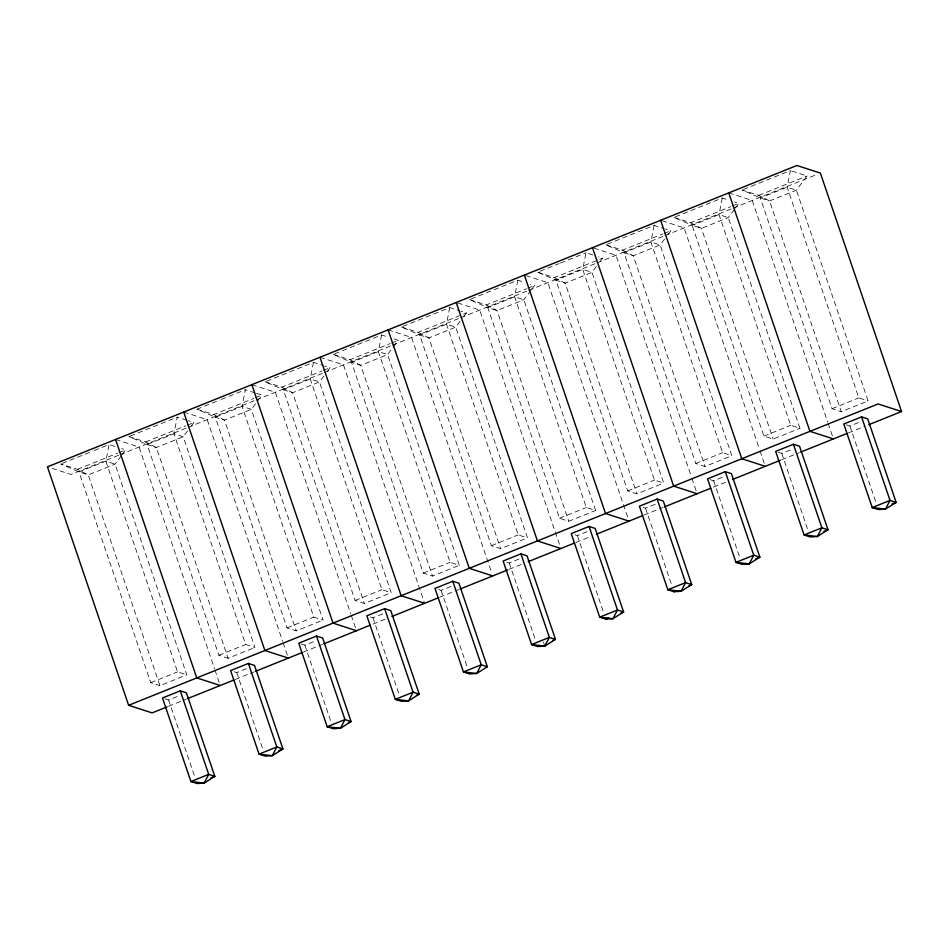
<?xml version="1.0" encoding="UTF-8"?>
<svg xmlns="http://www.w3.org/2000/svg" width="949" height="949" viewBox="0 0 949 949"><rect width="100%" height="100%" fill="white"/><g stroke="black" fill="none" stroke-linecap="round" stroke-linejoin="round"><path stroke-width="0.71" stroke-dasharray="4.75 3.56" d="M186.917 420.288L177.214 417.157L173.952 433.752L245.684 644.478L254.937 647.467L183.193 436.742L173.952 433.752L147.131 444.547L128.922 436.576L145.565 441.949L156.371 447.525L228.116 658.25L254.937 647.467M255.044 392.898L245.34 389.766L242.078 406.362L313.822 617.087L323.063 620.077L251.331 409.339L242.078 406.362L215.257 417.145L197.06 409.173L219.86 400.003M313.467 362.364L310.216 378.959L381.949 589.685L391.202 592.674L319.457 381.949L310.216 378.959L283.395 389.754L265.186 381.783L313.467 362.364L323.182 365.495M381.605 334.973L378.343 351.569L450.087 562.294L459.328 565.284L387.595 354.546L378.343 351.569L351.521 362.352L333.324 354.38L381.605 334.973L388.532 337.203M449.731 307.571L446.481 324.167L518.213 534.904L527.454 537.881L455.722 327.156L446.481 324.167L419.648 334.961L401.451 326.99L449.731 307.571L459.435 310.703M517.869 280.18L514.607 296.776L586.34 507.501L595.592 510.491L523.848 299.765L514.607 296.776L487.786 307.559L469.577 299.587L517.869 280.18L524.797 282.411M592.923 255.02L585.996 252.778L582.733 269.374L654.478 480.111L663.719 483.088L591.986 272.363L582.733 269.374L555.912 280.169L537.715 272.197L559.175 263.561M654.122 225.388L650.872 241.983L722.604 452.709L731.857 455.698L660.113 244.972L650.872 241.983L624.051 252.766L605.842 244.795L654.122 225.388L663.837 228.519M722.26 197.985L718.998 214.581L790.742 425.318L799.983 428.296L728.251 217.57L718.998 214.581L692.177 225.376L673.98 217.404L722.26 197.985L729.188 200.227M121.282 455.852L115.066 464.132L88.245 474.927L78.992 471.938L60.795 463.966L77.438 469.34L88.245 474.927L159.978 685.653L186.799 674.869L115.066 464.132L105.825 461.155L78.992 471.938L150.737 682.663L159.978 685.653M122.172 454.666L125.719 449.921L121.555 448.58M187.629 430.822L183.193 436.742L156.371 447.525L147.131 444.547L218.863 655.273L228.116 658.25M191.188 426.077L193.845 422.53L188.305 420.739M256.432 393.337L261.983 395.128L251.331 409.339L224.51 420.134L215.257 417.145L287.001 627.87L296.242 630.86L323.063 620.077M323.894 376.029L319.457 381.949L292.636 392.732L283.395 389.754L355.128 600.48L364.369 603.457L391.202 592.674M327.452 371.284L330.11 367.738L324.558 365.946M394.084 338.995L398.236 340.335L387.595 354.546L360.762 365.341L351.521 362.352L423.254 573.077L432.507 576.067L459.328 565.284M460.158 321.237L455.722 327.156L428.901 337.939L419.648 334.961L491.392 545.687L500.633 548.664L527.454 537.881M463.705 316.503L466.374 312.945L460.823 311.153M530.954 290.287L523.848 299.765L497.027 310.548L487.786 307.559L559.519 518.284L568.771 521.274L595.592 510.491M531.843 289.101L534.501 285.554L530.349 284.202M596.423 266.444L591.986 272.363L565.165 283.146L555.912 280.169L627.657 490.894L636.898 493.871L663.719 483.088M599.97 261.71L602.639 258.152L598.475 256.811M664.549 239.041L660.113 244.972L633.291 255.756L624.051 252.766L695.783 463.492L705.024 466.481L731.857 455.698M668.108 234.308L670.765 230.761L665.225 228.97M734.455 209.278L728.251 217.57L701.418 228.353L692.177 225.376L763.921 436.101L773.162 439.079L799.983 428.296M735.345 208.092L738.903 203.359L734.74 202.018M791.774 171.034L807.03 175.968L796.377 190.18L769.556 200.963L760.315 197.973L742.106 190.002L758.749 195.375L769.556 200.963L841.289 411.688L868.11 400.905L796.377 190.18L787.136 187.19L760.315 197.973L832.048 408.699L841.289 411.688M62.136 463.432L92.978 451.024M94.319 450.49L109.076 444.547L105.825 461.155L177.558 671.88L186.799 674.869M130.262 436.03L177.214 417.157M221.2 399.47L245.34 389.766M560.515 263.027L585.996 252.778M743.447 189.468L790.387 170.595L787.136 187.19L858.869 397.916L868.11 400.905M77.438 469.34L117.664 453.159M119.016 452.626L125.719 449.921M145.565 441.949L185.802 425.769M187.143 425.223L193.845 422.53M197.06 409.173L213.703 414.547L253.929 398.366M255.269 397.833L261.983 395.128M265.186 381.783L281.829 387.156L322.067 370.976M323.407 370.43L330.11 367.738M333.324 354.38L349.956 359.754L390.193 343.574M391.534 343.04L398.236 340.335M401.451 326.99L418.094 332.364L466.374 312.945M469.577 299.587L486.22 304.961L526.458 288.781M527.798 288.247L534.501 285.554M537.715 272.197L554.358 277.571L602.639 258.152M605.842 244.795L622.485 250.168L662.722 233.988M664.063 233.454L670.765 230.761M673.98 217.404L690.611 222.778L730.849 206.597M732.189 206.052L738.903 203.359M758.749 195.375L807.03 175.968M118.625 455.259L70.926 474.441L47.45 466.849M119.989 454.713L186.751 427.857M188.116 427.311L254.89 400.466M256.242 399.92L323.016 373.076M324.38 372.518L391.142 345.673M392.506 345.128L459.28 318.283M460.645 317.725L527.407 290.88M528.771 290.335L595.545 263.49M596.909 262.932L663.671 236.087M665.035 235.542L731.798 208.697M733.162 208.139L817.647 174.177M150.737 682.663L177.558 671.88M218.863 655.273L245.684 644.478M287.001 627.87L313.822 617.087M355.128 600.48L381.949 589.685M423.254 573.077L450.087 562.294M491.392 545.687L518.213 534.904M559.519 518.284L586.34 507.501M627.657 490.894L654.478 480.111M695.783 463.492L722.604 452.709M763.921 436.101L790.742 425.318M832.048 408.699L858.869 397.916M164.924 698.772L168.602 699.971L179.551 695.57M234.284 671.773L236.74 672.568L247.677 668.167M301.189 643.98L304.866 645.178L315.815 640.777M370.549 616.98L373.004 617.775L383.942 613.374M438.675 589.59L441.131 590.385L452.068 585.984M506.813 562.188L509.257 562.982L520.206 558.581M574.94 534.797L577.395 535.592L591.073 530.088M643.078 507.395L645.522 508.19L656.471 503.789M709.982 479.613L713.66 480.799L724.597 476.398M778.109 452.21L781.786 453.397L792.723 448.996M846.247 424.82L849.913 426.006L860.862 421.605M168.459 706.317L186.17 699.188M235.222 679.472L248.852 673.992M250.216 673.434L254.308 671.797M303.36 652.07L322.435 644.395M372.85 624.122L385.116 619.199M439.624 597.277L458.699 589.602M509.115 569.329L521.381 564.406M575.889 542.484L590.871 536.458M644.015 515.093L663.09 507.418M713.506 487.145L727.136 481.665M781.644 459.743L799.355 452.626M848.406 432.898L864.764 426.326M728.761 192.896L752.237 200.476L827.694 422.091M662.011 220.737L684.11 227.867L759.556 449.494M593.884 248.128L615.984 255.269L691.43 476.884M525.746 275.53L547.846 282.66L628.072 518.308M457.62 302.921L479.719 310.062L559.934 545.711M388.105 329.872L411.581 337.453L491.807 573.101M319.979 357.275L343.455 364.855L424.156 601.903M251.841 384.665L275.329 392.245L350.774 613.873M183.715 412.056L207.19 419.648L282.636 641.263M115.576 439.458L139.064 447.038L214.51 668.665M110.464 444.998L116.015 446.789M690.611 222.778L701.418 228.353L773.162 439.079M622.485 250.168L633.291 255.756L705.024 466.481M554.358 277.571L565.165 283.146L636.898 493.871M486.22 304.961L497.027 310.548L568.771 521.274M418.094 332.364L428.901 337.939L500.633 548.664M349.956 359.754L360.762 365.341L432.507 576.067M281.829 387.156L292.636 392.732L364.369 603.457M213.703 414.547L224.51 420.134L296.242 630.86M849.913 426.006L876.461 503.978M828.169 423.503L832.463 436.125M781.786 453.397L808.334 531.369M760.03 450.894L764.336 463.515M713.66 480.799L740.196 558.759M691.904 478.296L696.198 490.918M645.522 508.19L672.07 586.162M577.395 535.592L603.932 613.552M543.433 641.999L544.358 644.727M509.257 562.982L535.805 640.955M441.131 590.385L467.679 668.345M373.004 617.775L399.541 695.747M351.249 615.272L356.017 629.294M304.866 645.178L330.94 721.75M283.122 642.663L287.891 656.696M236.74 672.568L263.276 750.54M214.984 670.065L219.278 682.687M168.602 699.971L195.15 777.931"/><path stroke-width="1.42" d="M282.956 748.963L272.292 755.677L265.174 756.104L259.053 754.135L230.607 670.587L248.389 663.446L254.522 665.415L282.956 748.963L276.823 746.982L259.053 754.135L272.292 755.677L276.823 746.982L248.389 663.446M487.347 666.767L476.695 673.493L469.565 673.92L463.444 671.939L434.998 588.404L452.78 581.251L458.913 583.232L487.347 666.767L481.226 664.786L463.444 671.939L476.695 673.493L481.226 664.786L452.78 581.251M128.625 705.309L878.074 403.954L901.55 411.534L820.375 173.074L796.887 165.494L47.45 466.849L128.625 705.309L152.113 712.889L167.095 706.863M180.263 690.836L162.481 697.99L190.915 781.525L197.048 783.506L204.165 783.079L214.83 776.353L186.384 692.817L180.263 690.836L208.697 774.372L204.165 783.079L190.915 781.525L208.697 774.372L214.83 776.353L210.725 778.002M316.515 636.044L298.745 643.197L327.18 726.732L333.313 728.713L340.43 728.286L351.083 721.56L322.648 638.025L316.515 636.044L344.962 719.579L340.43 728.286L327.18 726.732L344.962 719.579L351.083 721.56L348.354 722.664M384.653 608.653L366.872 615.794L395.306 699.342L401.439 701.311L408.556 700.884L419.221 694.17L390.774 610.622L384.653 608.653L413.088 692.189L408.556 700.884L395.306 699.342L413.088 692.189L419.221 694.17L416.481 695.261M520.918 553.86L503.136 561.001L531.57 644.549L537.703 646.518L544.821 646.091L555.485 639.377L527.039 555.829L520.918 553.86L549.352 637.396L544.821 646.091L531.57 644.549L549.352 637.396L555.485 639.377L552.745 640.468M589.044 526.458L571.262 533.611L599.709 617.147L605.83 619.128L612.959 618.701L623.612 611.975L595.177 528.439L589.044 526.458L617.479 609.993L612.959 618.701L599.709 617.147L617.479 609.993L623.612 611.975L620.871 613.078M657.171 499.067L639.401 506.208L667.835 589.756L673.968 591.725L681.085 591.298L691.738 584.584L663.304 501.036L657.171 499.067L685.617 582.603L681.085 591.298L667.835 589.756L685.617 582.603L691.738 584.584L689.01 585.687M725.309 471.665L707.527 478.818L735.973 562.354L742.094 564.335L749.212 563.908L759.876 557.182L731.43 473.646L725.309 471.665L753.743 555.212L749.212 563.908L735.973 562.354L753.743 555.212L759.876 557.182L755.772 558.831M793.435 444.274L775.665 451.416L804.1 534.963L810.221 536.944L817.35 536.505L828.003 529.791L799.568 446.255L793.435 444.274L821.881 527.81L817.35 536.505L804.1 534.963L821.881 527.81L828.003 529.791L823.898 531.44M861.573 416.872L843.791 424.025L872.226 507.561L878.359 509.542L885.476 509.115L896.141 502.389L867.694 418.853L861.573 416.872L890.008 500.42L885.476 509.115L872.226 507.561L890.008 500.42L896.141 502.389L892.036 504.038M187.534 698.642L233.869 680.018M255.661 671.251L301.996 652.615M323.799 643.849L370.122 625.225M391.925 616.459L438.26 597.823M460.063 589.056L507.751 569.886M528.19 561.666L574.525 543.03M596.328 534.263L642.651 515.639M664.454 506.873L710.777 488.237M732.581 479.47L780.28 460.301M800.719 452.08L847.042 433.444M868.845 424.678L901.55 411.534M278.852 750.612L281.592 749.508M605.83 619.128L608.57 618.024M673.968 591.725L676.696 590.634M833.424 438.924L809.936 431.344L728.761 192.896M765.285 466.327L741.81 458.747L660.634 220.287M697.159 493.717L673.671 486.137L592.496 247.689M629.021 521.12L605.545 513.539L524.37 275.08M560.895 548.51L537.419 540.93L456.232 302.482M492.768 575.913L469.281 568.332L388.105 329.872M424.63 603.303L401.154 595.723L319.979 357.275M356.504 630.705L333.016 623.125L251.841 384.665M288.366 658.096L264.89 650.516L183.715 412.056M220.239 685.498L196.763 677.906L115.576 439.458"/></g></svg>
